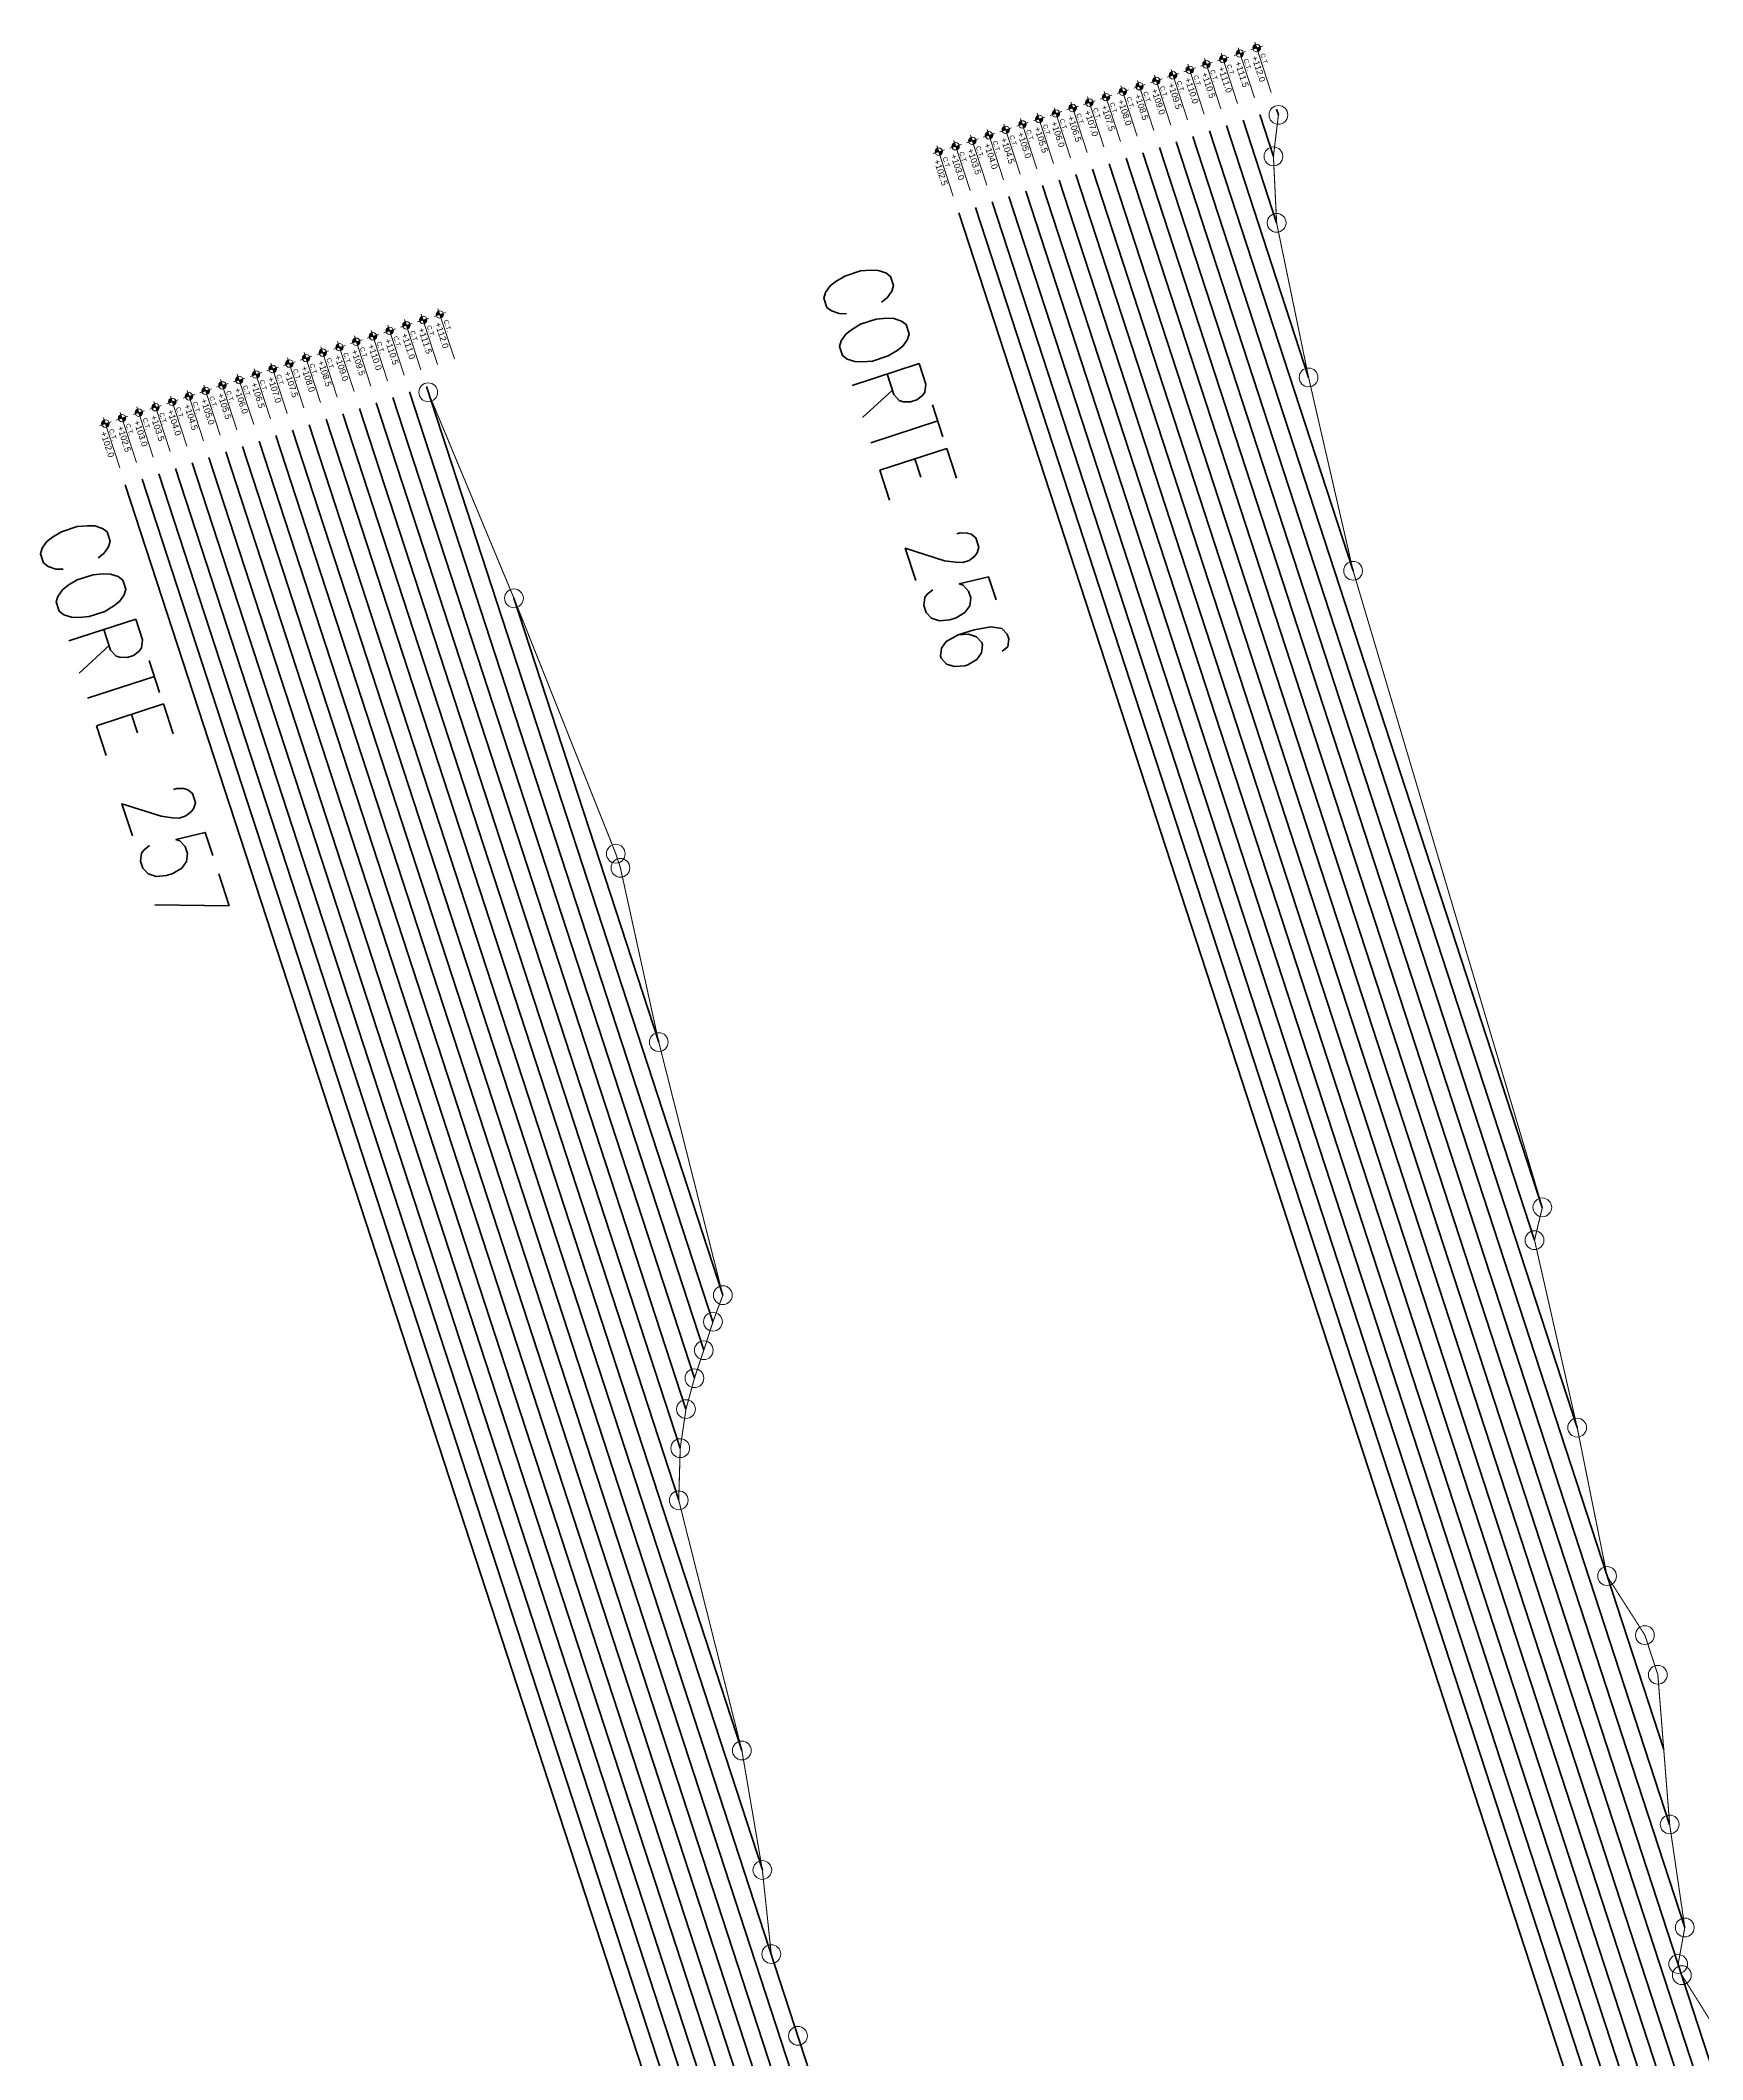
# Model space of a CAD drawing. Header units: metres. Extents: x 733085 to 734585, y 6084499 to 6087418.
# Drawn here: x 733084.7 to 733132, y 6086519.1 to 6086576.5 of the extents above; entities that cross this region are included whole.
import ezdxf
from ezdxf.enums import TextEntityAlignment as Align

# ---------------------------------------------------------------- set-up
doc = ezdxf.new("R2010")
doc.units = ezdxf.units.M
doc.header["$LTSCALE"] = 5
doc.header["$MEASUREMENT"] = 0
doc.layers.get('0').update_dxf_attribs({"color": 30})
doc.layers.add('_AUX', color=210, linetype='Continuous', lineweight=18, plot=False)
for name, color, linetype, lineweight in [('A-ELEV-MBE1', 7, 'Continuous', 35), ('U-ANNO-SYMB', 3, 'Continuous', 18), ('U-ANNO-TEXT', 3, 'Continuous', 18)]:
    doc.layers.add(name, color=color, linetype=linetype, lineweight=lineweight)
doc.styles.add('E-ARIAL', font='arial.ttf')
doc.styles.add('E-ROMANS', font='romans.shx', dxfattribs={"width": 0.8})

# ---------------------------------------------------------------- blocks, each defined once
blk = doc.blocks.new('*U18')
at = {"lineweight": 0}
h = blk.add_hatch(color=256, dxfattribs=at)
edge = h.paths.add_edge_path()
edge.add_arc((0, 0), 200, 0, 90)
edge.add_line((0, 200), (0, 0))
edge.add_line((0, 0), (200, 0))
edge = h.paths.add_edge_path()
edge.add_line((0, 0), (-200, 0))
edge.add_arc((0, 0), 200, 180, 270)
edge.add_line((0, -200), (0, 0))
for p, q in [((2500, 0), (-325, 0)), ((0, 325), (0, -325))]:
    blk.add_line(p, q)
blk.add_circle((0, 0), 200)
at = {"style": 'E-ARIAL'}
blk.add_attdef('LEVEL', text='', height=250, dxfattribs=at).set_placement((371, 0), align=Align.BOTTOM_LEFT)
blk.add_attdef('HEIGHT', text='', height=250, dxfattribs=at).set_placement((371, -75), align=Align.TOP_LEFT)

msp = doc.modelspace()

# ---------------------------------------------------------------- linework, layer by layer
at = {"layer": '_AUX'}
for centre in [(733119.928, 6086574.344), (733119.786, 6086573.166), (733119.877, 6086571.276), (733120.785, 6086566.883), (733095.764, 6086566.46), (733122.051, 6086561.388), (733098.201, 6086560.604), (733101.095, 6086553.345), (733101.226, 6086552.944), (733102.316, 6086547.991), (733127.429, 6086543.293), (733127.207, 6086542.36), (733104.137, 6086540.796), (733103.857, 6086540.042), (733103.596, 6086539.231), (733103.33, 6086538.436), (733103.09, 6086537.558), (733128.42, 6086537.031), (733102.926, 6086536.448), (733102.884, 6086534.966), (733129.27, 6086532.813), (733130.344, 6086531.134), (733130.712, 6086530.008), (733104.678, 6086527.855), (733131.048, 6086525.753), (733105.26, 6086524.458), (733131.478, 6086522.823), (733105.514, 6086522.068), (733131.29, 6086521.786), (733131.394, 6086521.469), (733106.273, 6086519.744)]:
    msp.add_circle(centre, 0.267, dxfattribs=at)
at = {"layer": 'A-ELEV-MBE1', "color": 252}
for p, q in [((733119.786, 6086573.166), (733119.399, 6086574.352)), ((733119.928, 6086574.344), (733119.875, 6086574.508)), ((733127.429, 6086543.293), (733117.498, 6086573.732)), ((733122.051, 6086561.388), (733117.973, 6086573.887)), ((733120.785, 6086566.883), (733118.449, 6086574.042)), ((733119.877, 6086571.276), (733118.924, 6086574.197)), ((733131.048, 6086525.753), (733115.597, 6086573.112)), ((733130.88, 6086527.88), (733116.072, 6086573.267)), ((733128.42, 6086537.031), (733116.547, 6086573.422)), ((733127.207, 6086542.36), (733117.023, 6086573.577)), ((733154.913, 6086446.159), (733113.695, 6086572.491)), ((733152.984, 6086453.681), (733114.171, 6086572.647)), ((733134.373, 6086512.338), (733114.646, 6086572.802)), ((733131.478, 6086522.823), (733115.121, 6086572.957)), ((733159.938, 6086425.921), (733112.269, 6086572.026)), ((733158.359, 6086432.373), (733112.745, 6086572.181)), ((733156.603, 6086439.367), (733113.22, 6086572.336)), ((733163.258, 6086410.908), (733110.843, 6086571.561)), ((733163.734, 6086411.063), (733111.319, 6086571.716)), ((733161.642, 6086419.086), (733111.794, 6086571.871)), ((733103.596, 6086539.231), (733094.76, 6086566.314)), ((733103.857, 6086540.042), (733095.236, 6086566.469)), ((733104.137, 6086540.796), (733095.711, 6086566.624)), ((733102.884, 6086534.966), (733092.859, 6086565.693)), ((733102.926, 6086536.448), (733093.334, 6086565.848)), ((733103.09, 6086537.558), (733093.81, 6086566.003)), ((733103.33, 6086538.436), (733094.285, 6086566.159)), ((733108.175, 6086512.301), (733090.957, 6086565.073)), ((733107.327, 6086516.512), (733091.433, 6086565.228)), ((733105.26, 6086524.458), (733091.908, 6086565.383)), ((733104.678, 6086527.855), (733092.383, 6086565.538)), ((733141.471, 6086403.799), (733089.056, 6086564.453)), ((733111.248, 6086498.046), (733089.531, 6086564.608)), ((733109.78, 6086504.158), (733090.007, 6086564.763)), ((733108.989, 6086508.194), (733090.482, 6086564.918)), ((733140.045, 6086403.334), (733087.63, 6086563.987)), ((733140.52, 6086403.489), (733088.105, 6086564.142)), ((733140.996, 6086403.644), (733088.581, 6086564.298)), ((733139.57, 6086403.179), (733087.155, 6086563.832)), ((733102.316, 6086547.991), (733098.201, 6086560.604))]:
    msp.add_line(p, q, dxfattribs=at)
at = {"layer": 'A-ELEV-MBE1', "ltscale": 0.15, "const_width": 0.03}
for points in [[(733119.928, 6086574.344), (733119.786, 6086573.166), (733119.877, 6086571.276), (733120.785, 6086566.883), (733122.051, 6086561.388), (733127.429, 6086543.293), (733127.207, 6086542.36), (733128.42, 6086537.031), (733129.27, 6086532.813), (733130.344, 6086531.134), (733130.712, 6086530.008), (733131.048, 6086525.753), (733131.478, 6086522.823), (733131.29, 6086521.786), (733131.394, 6086521.469), (733132.491, 6086519.718), (733132.915, 6086518.419), (733134.373, 6086512.338), (733135.174, 6086508.269), (733141.741, 6086488.142), (733152.984, 6086453.681)], [(733095.764, 6086566.46), (733098.201, 6086560.604), (733101.095, 6086553.345), (733101.226, 6086552.944), (733102.316, 6086547.991), (733104.137, 6086540.796), (733103.857, 6086540.042), (733103.596, 6086539.231), (733103.33, 6086538.436), (733103.09, 6086537.558), (733102.926, 6086536.448), (733102.884, 6086534.966), (733104.678, 6086527.855), (733105.26, 6086524.458), (733105.514, 6086522.068), (733106.273, 6086519.744), (733107.327, 6086516.512)]]:
    msp.add_lwpolyline(points, dxfattribs=at)

# ---------------------------------------------------------------- block references
at = {"layer": 'U-ANNO-SYMB', "color": 1}
ref = msp.add_blockref('*U18', (733117.882, 6086575.78), dxfattribs=dict(at, xscale=0.0005309734512920894, yscale=0.0005309734512920894, zscale=0.0005309734512920894, rotation=288.0695121838982))
ref.add_attrib('LEVEL', 'C.T.', dxfattribs={"layer": '0', "height": 0.1327, "rotation": 288.06951, "style": 'E-ARIAL'}).set_placement((733117.943, 6086575.592), align=Align.BOTTOM_LEFT)
ref.add_attrib('HEIGHT', '+110.5', dxfattribs={"layer": '0', "height": 0.1774, "rotation": 288.06951, "style": 'E-ARIAL'}).set_placement((733117.905, 6086575.58), align=Align.TOP_LEFT)
ref = msp.add_blockref('*U18', (733118.357, 6086575.935), dxfattribs=dict(at, xscale=0.0005309734512920894, yscale=0.0005309734512920894, zscale=0.0005309734512920894, rotation=288.0695121838982))
ref.add_attrib('LEVEL', 'C.T.', dxfattribs={"layer": '0', "height": 0.1327, "rotation": 288.06951, "style": 'E-ARIAL'}).set_placement((733118.418, 6086575.747), align=Align.BOTTOM_LEFT)
ref.add_attrib('HEIGHT', '+111.0', dxfattribs={"layer": '0', "height": 0.1774, "rotation": 288.06951, "style": 'E-ARIAL'}).set_placement((733118.38, 6086575.735), align=Align.TOP_LEFT)
ref = msp.add_blockref('*U18', (733118.833, 6086576.09), dxfattribs=dict(at, xscale=0.0005309734512920894, yscale=0.0005309734512920894, zscale=0.0005309734512920894, rotation=288.0695121838982))
ref.add_attrib('LEVEL', 'C.T.', dxfattribs={"layer": '0', "height": 0.1327, "rotation": 288.06951, "style": 'E-ARIAL'}).set_placement((733118.894, 6086575.902), align=Align.BOTTOM_LEFT)
ref.add_attrib('HEIGHT', '+111.5', dxfattribs={"layer": '0', "height": 0.1774, "rotation": 288.06951, "style": 'E-ARIAL'}).set_placement((733118.856, 6086575.89), align=Align.TOP_LEFT)
ref = msp.add_blockref('*U18', (733119.308, 6086576.245), dxfattribs=dict(at, xscale=0.0005309734512920894, yscale=0.0005309734512920894, zscale=0.0005309734512920894, rotation=288.0695121838982))
ref.add_attrib('LEVEL', 'C.T.', dxfattribs={"layer": '0', "height": 0.1327, "rotation": 288.06951, "style": 'E-ARIAL'}).set_placement((733119.369, 6086576.057), align=Align.BOTTOM_LEFT)
ref.add_attrib('HEIGHT', '+112.0', dxfattribs={"layer": '0', "height": 0.1774, "rotation": 288.06951, "style": 'E-ARIAL'}).set_placement((733119.331, 6086576.045), align=Align.TOP_LEFT)
ref = msp.add_blockref('*U18', (733115.98, 6086575.159), dxfattribs=dict(at, xscale=0.0005309734512920894, yscale=0.0005309734512920894, zscale=0.0005309734512920894, rotation=288.0695121838982))
ref.add_attrib('LEVEL', 'C.T.', dxfattribs={"layer": '0', "height": 0.1327, "rotation": 288.06951, "style": 'E-ARIAL'}).set_placement((733116.042, 6086574.972), align=Align.BOTTOM_LEFT)
ref.add_attrib('HEIGHT', '+108.5', dxfattribs={"layer": '0', "height": 0.1774, "rotation": 288.06951, "style": 'E-ARIAL'}).set_placement((733116.004, 6086574.959), align=Align.TOP_LEFT)
ref = msp.add_blockref('*U18', (733116.456, 6086575.314), dxfattribs=dict(at, xscale=0.0005309734512920894, yscale=0.0005309734512920894, zscale=0.0005309734512920894, rotation=288.0695121838982))
ref.add_attrib('LEVEL', 'C.T.', dxfattribs={"layer": '0', "height": 0.1327, "rotation": 288.06951, "style": 'E-ARIAL'}).set_placement((733116.517, 6086575.127), align=Align.BOTTOM_LEFT)
ref.add_attrib('HEIGHT', '+109.0', dxfattribs={"layer": '0', "height": 0.1774, "rotation": 288.06951, "style": 'E-ARIAL'}).set_placement((733116.479, 6086575.115), align=Align.TOP_LEFT)
ref = msp.add_blockref('*U18', (733116.931, 6086575.469), dxfattribs=dict(at, xscale=0.0005309734512920894, yscale=0.0005309734512920894, zscale=0.0005309734512920894, rotation=288.0695121838982))
ref.add_attrib('LEVEL', 'C.T.', dxfattribs={"layer": '0', "height": 0.1327, "rotation": 288.06951, "style": 'E-ARIAL'}).set_placement((733116.992, 6086575.282), align=Align.BOTTOM_LEFT)
ref.add_attrib('HEIGHT', '+109.5', dxfattribs={"layer": '0', "height": 0.1774, "rotation": 288.06951, "style": 'E-ARIAL'}).set_placement((733116.954, 6086575.27), align=Align.TOP_LEFT)
ref = msp.add_blockref('*U18', (733117.407, 6086575.624), dxfattribs=dict(at, xscale=0.0005309734512920894, yscale=0.0005309734512920894, zscale=0.0005309734512920894, rotation=288.0695121838982))
ref.add_attrib('LEVEL', 'C.T.', dxfattribs={"layer": '0', "height": 0.1327, "rotation": 288.06951, "style": 'E-ARIAL'}).set_placement((733117.468, 6086575.437), align=Align.BOTTOM_LEFT)
ref.add_attrib('HEIGHT', '+110.0', dxfattribs={"layer": '0', "height": 0.1774, "rotation": 288.06951, "style": 'E-ARIAL'}).set_placement((733117.43, 6086575.425), align=Align.TOP_LEFT)
ref = msp.add_blockref('*U18', (733114.554, 6086574.694), dxfattribs=dict(at, xscale=0.0005309734512920894, yscale=0.0005309734512920894, zscale=0.0005309734512920894, rotation=288.0695121838982))
ref.add_attrib('LEVEL', 'C.T.', dxfattribs={"layer": '0', "height": 0.1327, "rotation": 288.06951, "style": 'E-ARIAL'}).set_placement((733114.616, 6086574.507), align=Align.BOTTOM_LEFT)
ref.add_attrib('HEIGHT', '+107.0', dxfattribs={"layer": '0', "height": 0.1774, "rotation": 288.06951, "style": 'E-ARIAL'}).set_placement((733114.578, 6086574.494), align=Align.TOP_LEFT)
ref = msp.add_blockref('*U18', (733115.03, 6086574.849), dxfattribs=dict(at, xscale=0.0005309734512920894, yscale=0.0005309734512920894, zscale=0.0005309734512920894, rotation=288.0695121838982))
ref.add_attrib('LEVEL', 'C.T.', dxfattribs={"layer": '0', "height": 0.1327, "rotation": 288.06951, "style": 'E-ARIAL'}).set_placement((733115.091, 6086574.662), align=Align.BOTTOM_LEFT)
ref.add_attrib('HEIGHT', '+107.5', dxfattribs={"layer": '0', "height": 0.1774, "rotation": 288.06951, "style": 'E-ARIAL'}).set_placement((733115.053, 6086574.649), align=Align.TOP_LEFT)
ref = msp.add_blockref('*U18', (733115.505, 6086575.004), dxfattribs=dict(at, xscale=0.0005309734512920894, yscale=0.0005309734512920894, zscale=0.0005309734512920894, rotation=288.0695121838982))
ref.add_attrib('LEVEL', 'C.T.', dxfattribs={"layer": '0', "height": 0.1327, "rotation": 288.06951, "style": 'E-ARIAL'}).set_placement((733115.566, 6086574.817), align=Align.BOTTOM_LEFT)
ref.add_attrib('HEIGHT', '+108.0', dxfattribs={"layer": '0', "height": 0.1774, "rotation": 288.06951, "style": 'E-ARIAL'}).set_placement((733115.528, 6086574.804), align=Align.TOP_LEFT)
ref = msp.add_blockref('*U18', (733112.653, 6086574.074), dxfattribs=dict(at, xscale=0.0005309734512920894, yscale=0.0005309734512920894, zscale=0.0005309734512920894, rotation=288.0695121838982))
ref.add_attrib('LEVEL', 'C.T.', dxfattribs={"layer": '0', "height": 0.1327, "rotation": 288.06951, "style": 'E-ARIAL'}).set_placement((733112.714, 6086573.886), align=Align.BOTTOM_LEFT)
ref.add_attrib('HEIGHT', '+105.0', dxfattribs={"layer": '0', "height": 0.1774, "rotation": 288.06951, "style": 'E-ARIAL'}).set_placement((733112.676, 6086573.874), align=Align.TOP_LEFT)
ref = msp.add_blockref('*U18', (733113.128, 6086574.229), dxfattribs=dict(at, xscale=0.0005309734512920894, yscale=0.0005309734512920894, zscale=0.0005309734512920894, rotation=288.0695121838982))
ref.add_attrib('LEVEL', 'C.T.', dxfattribs={"layer": '0', "height": 0.1327, "rotation": 288.06951, "style": 'E-ARIAL'}).set_placement((733113.19, 6086574.041), align=Align.BOTTOM_LEFT)
ref.add_attrib('HEIGHT', '+105.5', dxfattribs={"layer": '0', "height": 0.1774, "rotation": 288.06951, "style": 'E-ARIAL'}).set_placement((733113.152, 6086574.029), align=Align.TOP_LEFT)
ref = msp.add_blockref('*U18', (733113.604, 6086574.384), dxfattribs=dict(at, xscale=0.0005309734512920894, yscale=0.0005309734512920894, zscale=0.0005309734512920894, rotation=288.0695121838982))
ref.add_attrib('LEVEL', 'C.T.', dxfattribs={"layer": '0', "height": 0.1327, "rotation": 288.06951, "style": 'E-ARIAL'}).set_placement((733113.665, 6086574.196), align=Align.BOTTOM_LEFT)
ref.add_attrib('HEIGHT', '+106.0', dxfattribs={"layer": '0', "height": 0.1774, "rotation": 288.06951, "style": 'E-ARIAL'}).set_placement((733113.627, 6086574.184), align=Align.TOP_LEFT)
ref = msp.add_blockref('*U18', (733114.079, 6086574.539), dxfattribs=dict(at, xscale=0.0005309734512920894, yscale=0.0005309734512920894, zscale=0.0005309734512920894, rotation=288.0695121838982))
ref.add_attrib('LEVEL', 'C.T.', dxfattribs={"layer": '0', "height": 0.1327, "rotation": 288.06951, "style": 'E-ARIAL'}).set_placement((733114.14, 6086574.351), align=Align.BOTTOM_LEFT)
ref.add_attrib('HEIGHT', '+106.5', dxfattribs={"layer": '0', "height": 0.1774, "rotation": 288.06951, "style": 'E-ARIAL'}).set_placement((733114.102, 6086574.339), align=Align.TOP_LEFT)
ref = msp.add_blockref('*U18', (733110.752, 6086573.453), dxfattribs=dict(at, xscale=0.0005309734512920894, yscale=0.0005309734512920894, zscale=0.0005309734512920894, rotation=288.0695121838982))
ref.add_attrib('LEVEL', 'C.T.', dxfattribs={"layer": '0', "height": 0.1327, "rotation": 288.06951, "style": 'E-ARIAL'}).set_placement((733110.813, 6086573.266), align=Align.BOTTOM_LEFT)
ref.add_attrib('HEIGHT', '+103.0', dxfattribs={"layer": '0', "height": 0.1774, "rotation": 288.06951, "style": 'E-ARIAL'}).set_placement((733110.775, 6086573.254), align=Align.TOP_LEFT)
ref = msp.add_blockref('*U18', (733111.227, 6086573.608), dxfattribs=dict(at, xscale=0.0005309734512920894, yscale=0.0005309734512920894, zscale=0.0005309734512920894, rotation=288.0695121838982))
ref.add_attrib('LEVEL', 'C.T.', dxfattribs={"layer": '0', "height": 0.1327, "rotation": 288.06951, "style": 'E-ARIAL'}).set_placement((733111.288, 6086573.421), align=Align.BOTTOM_LEFT)
ref.add_attrib('HEIGHT', '+103.5', dxfattribs={"layer": '0', "height": 0.1774, "rotation": 288.06951, "style": 'E-ARIAL'}).set_placement((733111.25, 6086573.409), align=Align.TOP_LEFT)
ref = msp.add_blockref('*U18', (733111.702, 6086573.763), dxfattribs=dict(at, xscale=0.0005309734512920894, yscale=0.0005309734512920894, zscale=0.0005309734512920894, rotation=288.0695121838982))
ref.add_attrib('LEVEL', 'C.T.', dxfattribs={"layer": '0', "height": 0.1327, "rotation": 288.06951, "style": 'E-ARIAL'}).set_placement((733111.764, 6086573.576), align=Align.BOTTOM_LEFT)
ref.add_attrib('HEIGHT', '+104.0', dxfattribs={"layer": '0', "height": 0.1774, "rotation": 288.06951, "style": 'E-ARIAL'}).set_placement((733111.726, 6086573.564), align=Align.TOP_LEFT)
ref = msp.add_blockref('*U18', (733112.178, 6086573.919), dxfattribs=dict(at, xscale=0.0005309734512920894, yscale=0.0005309734512920894, zscale=0.0005309734512920894, rotation=288.0695121838982))
ref.add_attrib('LEVEL', 'C.T.', dxfattribs={"layer": '0', "height": 0.1327, "rotation": 288.06951, "style": 'E-ARIAL'}).set_placement((733112.239, 6086573.731), align=Align.BOTTOM_LEFT)
ref.add_attrib('HEIGHT', '+104.5', dxfattribs={"layer": '0', "height": 0.1774, "rotation": 288.06951, "style": 'E-ARIAL'}).set_placement((733112.201, 6086573.719), align=Align.TOP_LEFT)
ref = msp.add_blockref('*U18', (733110.276, 6086573.298), dxfattribs=dict(at, xscale=0.0005309734512920894, yscale=0.0005309734512920894, zscale=0.0005309734512920894, rotation=288.0695121838982))
ref.add_attrib('LEVEL', 'C.T.', dxfattribs={"layer": '0', "height": 0.1327, "rotation": 288.06951, "style": 'E-ARIAL'}).set_placement((733110.338, 6086573.111), align=Align.BOTTOM_LEFT)
ref.add_attrib('HEIGHT', '+102.5', dxfattribs={"layer": '0', "height": 0.1774, "rotation": 288.06951, "style": 'E-ARIAL'}).set_placement((733110.3, 6086573.098), align=Align.TOP_LEFT)
ref = msp.add_blockref('*U18', (733095.144, 6086568.361), dxfattribs=dict(at, xscale=0.0005309734512920894, yscale=0.0005309734512920894, zscale=0.0005309734512920894, rotation=288.0695121838982))
ref.add_attrib('LEVEL', 'C.T.', dxfattribs={"layer": '0', "height": 0.1327, "rotation": 288.06951, "style": 'E-ARIAL'}).set_placement((733095.205, 6086568.174), align=Align.BOTTOM_LEFT)
ref.add_attrib('HEIGHT', '+111.0', dxfattribs={"layer": '0', "height": 0.1774, "rotation": 288.06951, "style": 'E-ARIAL'}).set_placement((733095.167, 6086568.161), align=Align.TOP_LEFT)
ref = msp.add_blockref('*U18', (733095.619, 6086568.516), dxfattribs=dict(at, xscale=0.0005309734512920894, yscale=0.0005309734512920894, zscale=0.0005309734512920894, rotation=288.0695121838982))
ref.add_attrib('LEVEL', 'C.T.', dxfattribs={"layer": '0', "height": 0.1327, "rotation": 288.06951, "style": 'E-ARIAL'}).set_placement((733095.681, 6086568.329), align=Align.BOTTOM_LEFT)
ref.add_attrib('HEIGHT', '+111.5', dxfattribs={"layer": '0', "height": 0.1774, "rotation": 288.06951, "style": 'E-ARIAL'}).set_placement((733095.643, 6086568.316), align=Align.TOP_LEFT)
ref = msp.add_blockref('*U18', (733096.095, 6086568.671), dxfattribs=dict(at, xscale=0.0005309734512920894, yscale=0.0005309734512920894, zscale=0.0005309734512920894, rotation=288.0695121838982))
ref.add_attrib('LEVEL', 'C.T.', dxfattribs={"layer": '0', "height": 0.1327, "rotation": 288.06951, "style": 'E-ARIAL'}).set_placement((733096.156, 6086568.484), align=Align.BOTTOM_LEFT)
ref.add_attrib('HEIGHT', '+112.0', dxfattribs={"layer": '0', "height": 0.1774, "rotation": 288.06951, "style": 'E-ARIAL'}).set_placement((733096.118, 6086568.472), align=Align.TOP_LEFT)
ref = msp.add_blockref('*U18', (733093.243, 6086567.741), dxfattribs=dict(at, xscale=0.0005309734512920894, yscale=0.0005309734512920894, zscale=0.0005309734512920894, rotation=288.0695121838982))
ref.add_attrib('LEVEL', 'C.T.', dxfattribs={"layer": '0', "height": 0.1327, "rotation": 288.06951, "style": 'E-ARIAL'}).set_placement((733093.304, 6086567.553), align=Align.BOTTOM_LEFT)
ref.add_attrib('HEIGHT', '+109.0', dxfattribs={"layer": '0', "height": 0.1774, "rotation": 288.06951, "style": 'E-ARIAL'}).set_placement((733093.266, 6086567.541), align=Align.TOP_LEFT)
ref = msp.add_blockref('*U18', (733093.718, 6086567.896), dxfattribs=dict(at, xscale=0.0005309734512920894, yscale=0.0005309734512920894, zscale=0.0005309734512920894, rotation=288.0695121838982))
ref.add_attrib('LEVEL', 'C.T.', dxfattribs={"layer": '0', "height": 0.1327, "rotation": 288.06951, "style": 'E-ARIAL'}).set_placement((733093.779, 6086567.708), align=Align.BOTTOM_LEFT)
ref.add_attrib('HEIGHT', '+109.5', dxfattribs={"layer": '0', "height": 0.1774, "rotation": 288.06951, "style": 'E-ARIAL'}).set_placement((733093.741, 6086567.696), align=Align.TOP_LEFT)
ref = msp.add_blockref('*U18', (733094.193, 6086568.051), dxfattribs=dict(at, xscale=0.0005309734512920894, yscale=0.0005309734512920894, zscale=0.0005309734512920894, rotation=288.0695121838982))
ref.add_attrib('LEVEL', 'C.T.', dxfattribs={"layer": '0', "height": 0.1327, "rotation": 288.06951, "style": 'E-ARIAL'}).set_placement((733094.255, 6086567.864), align=Align.BOTTOM_LEFT)
ref.add_attrib('HEIGHT', '+110.0', dxfattribs={"layer": '0', "height": 0.1774, "rotation": 288.06951, "style": 'E-ARIAL'}).set_placement((733094.217, 6086567.851), align=Align.TOP_LEFT)
ref = msp.add_blockref('*U18', (733094.669, 6086568.206), dxfattribs=dict(at, xscale=0.0005309734512920894, yscale=0.0005309734512920894, zscale=0.0005309734512920894, rotation=288.0695121838982))
ref.add_attrib('LEVEL', 'C.T.', dxfattribs={"layer": '0', "height": 0.1327, "rotation": 288.06951, "style": 'E-ARIAL'}).set_placement((733094.73, 6086568.019), align=Align.BOTTOM_LEFT)
ref.add_attrib('HEIGHT', '+110.5', dxfattribs={"layer": '0', "height": 0.1774, "rotation": 288.06951, "style": 'E-ARIAL'}).set_placement((733094.692, 6086568.006), align=Align.TOP_LEFT)
ref = msp.add_blockref('*U18', (733091.341, 6086567.12), dxfattribs=dict(at, xscale=0.0005309734512920894, yscale=0.0005309734512920894, zscale=0.0005309734512920894, rotation=288.0695121838982))
ref.add_attrib('LEVEL', 'C.T.', dxfattribs={"layer": '0', "height": 0.1327, "rotation": 288.06951, "style": 'E-ARIAL'}).set_placement((733091.402, 6086566.933), align=Align.BOTTOM_LEFT)
ref.add_attrib('HEIGHT', '+107.0', dxfattribs={"layer": '0', "height": 0.1774, "rotation": 288.06951, "style": 'E-ARIAL'}).set_placement((733091.365, 6086566.921), align=Align.TOP_LEFT)
ref = msp.add_blockref('*U18', (733091.817, 6086567.276), dxfattribs=dict(at, xscale=0.0005309734512920894, yscale=0.0005309734512920894, zscale=0.0005309734512920894, rotation=288.0695121838982))
ref.add_attrib('LEVEL', 'C.T.', dxfattribs={"layer": '0', "height": 0.1327, "rotation": 288.06951, "style": 'E-ARIAL'}).set_placement((733091.878, 6086567.088), align=Align.BOTTOM_LEFT)
ref.add_attrib('HEIGHT', '+107.5', dxfattribs={"layer": '0', "height": 0.1774, "rotation": 288.06951, "style": 'E-ARIAL'}).set_placement((733091.84, 6086567.076), align=Align.TOP_LEFT)
ref = msp.add_blockref('*U18', (733092.292, 6086567.431), dxfattribs=dict(at, xscale=0.0005309734512920894, yscale=0.0005309734512920894, zscale=0.0005309734512920894, rotation=288.0695121838982))
ref.add_attrib('LEVEL', 'C.T.', dxfattribs={"layer": '0', "height": 0.1327, "rotation": 288.06951, "style": 'E-ARIAL'}).set_placement((733092.353, 6086567.243), align=Align.BOTTOM_LEFT)
ref.add_attrib('HEIGHT', '+108.0', dxfattribs={"layer": '0', "height": 0.1774, "rotation": 288.06951, "style": 'E-ARIAL'}).set_placement((733092.315, 6086567.231), align=Align.TOP_LEFT)
ref = msp.add_blockref('*U18', (733092.767, 6086567.586), dxfattribs=dict(at, xscale=0.0005309734512920894, yscale=0.0005309734512920894, zscale=0.0005309734512920894, rotation=288.0695121838982))
ref.add_attrib('LEVEL', 'C.T.', dxfattribs={"layer": '0', "height": 0.1327, "rotation": 288.06951, "style": 'E-ARIAL'}).set_placement((733092.829, 6086567.398), align=Align.BOTTOM_LEFT)
ref.add_attrib('HEIGHT', '+108.5', dxfattribs={"layer": '0', "height": 0.1774, "rotation": 288.06951, "style": 'E-ARIAL'}).set_placement((733092.791, 6086567.386), align=Align.TOP_LEFT)
ref = msp.add_blockref('*U18', (733089.915, 6086566.655), dxfattribs=dict(at, xscale=0.0005309734512920894, yscale=0.0005309734512920894, zscale=0.0005309734512920894, rotation=288.0695121838982))
ref.add_attrib('LEVEL', 'C.T.', dxfattribs={"layer": '0', "height": 0.1327, "rotation": 288.06951, "style": 'E-ARIAL'}).set_placement((733089.976, 6086566.468), align=Align.BOTTOM_LEFT)
ref.add_attrib('HEIGHT', '+105.5', dxfattribs={"layer": '0', "height": 0.1774, "rotation": 288.06951, "style": 'E-ARIAL'}).set_placement((733089.939, 6086566.455), align=Align.TOP_LEFT)
ref = msp.add_blockref('*U18', (733090.391, 6086566.81), dxfattribs=dict(at, xscale=0.0005309734512920894, yscale=0.0005309734512920894, zscale=0.0005309734512920894, rotation=288.0695121838982))
ref.add_attrib('LEVEL', 'C.T.', dxfattribs={"layer": '0', "height": 0.1327, "rotation": 288.06951, "style": 'E-ARIAL'}).set_placement((733090.452, 6086566.623), align=Align.BOTTOM_LEFT)
ref.add_attrib('HEIGHT', '+106.0', dxfattribs={"layer": '0', "height": 0.1774, "rotation": 288.06951, "style": 'E-ARIAL'}).set_placement((733090.414, 6086566.61), align=Align.TOP_LEFT)
ref = msp.add_blockref('*U18', (733090.866, 6086566.965), dxfattribs=dict(at, xscale=0.0005309734512920894, yscale=0.0005309734512920894, zscale=0.0005309734512920894, rotation=288.0695121838982))
ref.add_attrib('LEVEL', 'C.T.', dxfattribs={"layer": '0', "height": 0.1327, "rotation": 288.06951, "style": 'E-ARIAL'}).set_placement((733090.927, 6086566.778), align=Align.BOTTOM_LEFT)
ref.add_attrib('HEIGHT', '+106.5', dxfattribs={"layer": '0', "height": 0.1774, "rotation": 288.06951, "style": 'E-ARIAL'}).set_placement((733090.889, 6086566.766), align=Align.TOP_LEFT)
ref = msp.add_blockref('*U18', (733088.014, 6086566.035), dxfattribs=dict(at, xscale=0.0005309734512920894, yscale=0.0005309734512920894, zscale=0.0005309734512920894, rotation=288.0695121838982))
ref.add_attrib('LEVEL', 'C.T.', dxfattribs={"layer": '0', "height": 0.1327, "rotation": 288.06951, "style": 'E-ARIAL'}).set_placement((733088.075, 6086565.847), align=Align.BOTTOM_LEFT)
ref.add_attrib('HEIGHT', '+103.5', dxfattribs={"layer": '0', "height": 0.1774, "rotation": 288.06951, "style": 'E-ARIAL'}).set_placement((733088.037, 6086565.835), align=Align.TOP_LEFT)
ref = msp.add_blockref('*U18', (733088.489, 6086566.19), dxfattribs=dict(at, xscale=0.0005309734512920894, yscale=0.0005309734512920894, zscale=0.0005309734512920894, rotation=288.0695121838982))
ref.add_attrib('LEVEL', 'C.T.', dxfattribs={"layer": '0', "height": 0.1327, "rotation": 288.06951, "style": 'E-ARIAL'}).set_placement((733088.55, 6086566.003), align=Align.BOTTOM_LEFT)
ref.add_attrib('HEIGHT', '+104.0', dxfattribs={"layer": '0', "height": 0.1774, "rotation": 288.06951, "style": 'E-ARIAL'}).set_placement((733088.513, 6086565.99), align=Align.TOP_LEFT)
ref = msp.add_blockref('*U18', (733088.965, 6086566.345), dxfattribs=dict(at, xscale=0.0005309734512920894, yscale=0.0005309734512920894, zscale=0.0005309734512920894, rotation=288.0695121838982))
ref.add_attrib('LEVEL', 'C.T.', dxfattribs={"layer": '0', "height": 0.1327, "rotation": 288.06951, "style": 'E-ARIAL'}).set_placement((733089.026, 6086566.158), align=Align.BOTTOM_LEFT)
ref.add_attrib('HEIGHT', '+104.5', dxfattribs={"layer": '0', "height": 0.1774, "rotation": 288.06951, "style": 'E-ARIAL'}).set_placement((733088.988, 6086566.145), align=Align.TOP_LEFT)
ref = msp.add_blockref('*U18', (733089.44, 6086566.5), dxfattribs=dict(at, xscale=0.0005309734512920894, yscale=0.0005309734512920894, zscale=0.0005309734512920894, rotation=288.0695121838982))
ref.add_attrib('LEVEL', 'C.T.', dxfattribs={"layer": '0', "height": 0.1327, "rotation": 288.06951, "style": 'E-ARIAL'}).set_placement((733089.501, 6086566.313), align=Align.BOTTOM_LEFT)
ref.add_attrib('HEIGHT', '+105.0', dxfattribs={"layer": '0', "height": 0.1774, "rotation": 288.06951, "style": 'E-ARIAL'}).set_placement((733089.463, 6086566.3), align=Align.TOP_LEFT)
ref = msp.add_blockref('*U18', (733086.588, 6086565.57), dxfattribs=dict(at, xscale=0.0005309734512920894, yscale=0.0005309734512920894, zscale=0.0005309734512920894, rotation=288.0695121838982))
ref.add_attrib('LEVEL', 'C.T.', dxfattribs={"layer": '0', "height": 0.1327, "rotation": 288.06951, "style": 'E-ARIAL'}).set_placement((733086.649, 6086565.382), align=Align.BOTTOM_LEFT)
ref.add_attrib('HEIGHT', '+102.0', dxfattribs={"layer": '0', "height": 0.1774, "rotation": 288.06951, "style": 'E-ARIAL'}).set_placement((733086.611, 6086565.37), align=Align.TOP_LEFT)
ref = msp.add_blockref('*U18', (733087.063, 6086565.725), dxfattribs=dict(at, xscale=0.0005309734512920894, yscale=0.0005309734512920894, zscale=0.0005309734512920894, rotation=288.0695121838982))
ref.add_attrib('LEVEL', 'C.T.', dxfattribs={"layer": '0', "height": 0.1327, "rotation": 288.06951, "style": 'E-ARIAL'}).set_placement((733087.124, 6086565.537), align=Align.BOTTOM_LEFT)
ref.add_attrib('HEIGHT', '+102.5', dxfattribs={"layer": '0', "height": 0.1774, "rotation": 288.06951, "style": 'E-ARIAL'}).set_placement((733087.087, 6086565.525), align=Align.TOP_LEFT)
ref = msp.add_blockref('*U18', (733087.539, 6086565.88), dxfattribs=dict(at, xscale=0.0005309734512920894, yscale=0.0005309734512920894, zscale=0.0005309734512920894, rotation=288.0695121838982))
ref.add_attrib('LEVEL', 'C.T.', dxfattribs={"layer": '0', "height": 0.1327, "rotation": 288.06951, "style": 'E-ARIAL'}).set_placement((733087.6, 6086565.692), align=Align.BOTTOM_LEFT)
ref.add_attrib('HEIGHT', '+103.0', dxfattribs={"layer": '0', "height": 0.1774, "rotation": 288.06951, "style": 'E-ARIAL'}).set_placement((733087.562, 6086565.68), align=Align.TOP_LEFT)

# ---------------------------------------------------------------- texts
at = {"layer": 'U-ANNO-TEXT', "char_height": 2, "attachment_point": 7, "rotation": 288.06951, "style": 'E-ROMANS'}
for s, insert in [('CORTE 256', (733106.812, 6086569.72)), ('CORTE 257', (733084.549, 6086562.456))]:
    msp.add_mtext(s, dxfattribs=dict(at, insert=insert))

doc.saveas('drawing.dxf')
